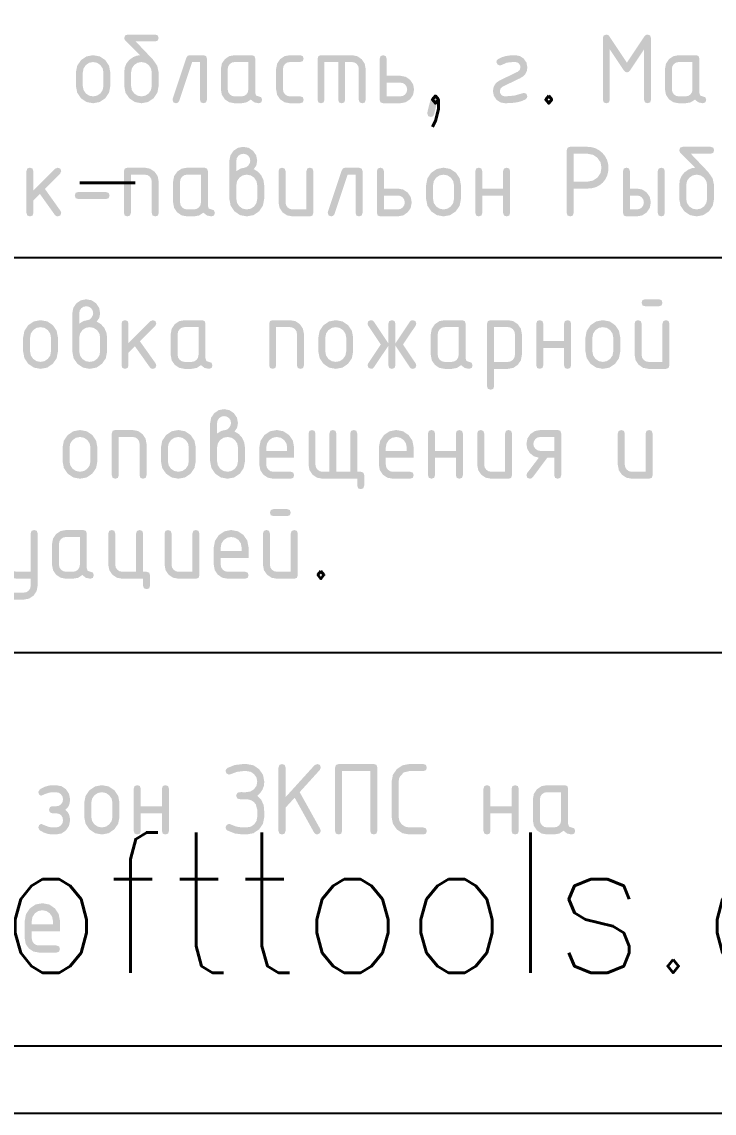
# Model space of a CAD drawing. Header units: millimetres. Extents: x 0 to 420, y 0 to 297.
# Drawn here: x 365.76 to 383.63, y 0 to 28.18 of the extents above; entities that cross this region are included whole.
import ezdxf

# ---------------------------------------------------------------- set-up
doc = ezdxf.new("R2010")
doc.units = ezdxf.units.MM
doc.layers.get('0').update_dxf_attribs({"linetype": 'CONTINUOUS'})
doc.styles.get("Standard").update_dxf_attribs({"font": 'STANDARD'})

# ---------------------------------------------------------------- blocks, each defined once
blk = doc.blocks.new('ABViewer')
at = {"color": 0, "true_color": 0x000001, "insert": (0, 0), "char_height": 0.05, "attachment_point": 1}
blk.add_mtext('ABViewer 16 trial version - www.cadsofttools.com', dxfattribs=at)

msp = doc.modelspace()

# ---------------------------------------------------------------- hatches: boundary and pattern name
at = {"true_color": 0x000007}
h = msp.add_hatch(color=0, dxfattribs=at)
h.paths.add_polyline_path([(369.291025, 26.875747), (369.291025, 26.520764), (369.258434, 26.350094), (369.160938, 26.207123), (369.017553, 26.109902), (368.847296, 26.077587), (368.676626, 26.109902), (368.533655, 26.207123), (368.436434, 26.350094), (368.404119, 26.520764), (368.404119, 26.875747), (368.418485, 27.000399), (368.461584, 27.107326), (368.533414, 27.19658), (368.633976, 27.268212), (368.725753, 27.306177), (368.810916, 27.318924), (368.421207, 27.708633), (368.404119, 27.760999), (368.426168, 27.828729), (368.492865, 27.851398), (369.203382, 27.851398), (369.269872, 27.829143), (369.292127, 27.762652), (369.269872, 27.695955), (369.203382, 27.673907), (368.699571, 27.673907), (369.145504, 27.204822), (369.254645, 27.045659)], flags=0)
h.paths.add_polyline_path([(369.113533, 26.520764), (369.113533, 26.875747), (369.093827, 26.977791), (369.035261, 27.063711), (368.94934, 27.122278), (368.847296, 27.141984), (368.745046, 27.122278), (368.659332, 27.063711), (368.601041, 26.977791), (368.581611, 26.875747), (368.581611, 26.520764), (368.600765, 26.417825), (368.658781, 26.332249), (368.744357, 26.274233), (368.847296, 26.255079), (368.94934, 26.274509), (369.035261, 26.3328), (369.093827, 26.418721)], flags=0)
for points in [[(381.909704, 27.851398), (381.976194, 27.829143), (381.99845, 27.762652), (381.99845, 26.166333), (381.976194, 26.099636), (381.909704, 26.077587), (381.843007, 26.099636), (381.820958, 26.166333), (381.820958, 27.471059), (381.459912, 26.929215), (381.42112, 26.889045), (381.377781, 26.875747), (381.333477, 26.889045), (381.294548, 26.929215), (380.934604, 27.471059), (380.934604, 26.166333), (380.912349, 26.099636), (380.845858, 26.077587), (380.779161, 26.099636), (380.757113, 26.166333), (380.757113, 27.762652), (380.779161, 27.829143), (380.845858, 27.851398), (380.889267, 27.840236), (380.92358, 27.80675), (381.377781, 27.125447), (381.834739, 27.812262), (381.86602, 27.841545)], [(370.094083, 27.318924), (370.449066, 27.318924), (370.515556, 27.296669), (370.537811, 27.230178), (370.537811, 26.166333), (370.515556, 26.099636), (370.449066, 26.077587), (370.382369, 26.099636), (370.36032, 26.166333), (370.36032, 27.141984), (370.157473, 27.141984), (369.822885, 26.138221), (369.79181, 26.092608), (369.739652, 26.077587), (369.672955, 26.09998), (369.650906, 26.167435), (369.654765, 26.194445), (370.005337, 27.246715), (370.039582, 27.300803)], [(372.501663, 26.964493), (372.501663, 26.43257), (372.514616, 26.364839), (372.554028, 26.307444), (372.611148, 26.268032), (372.678603, 26.255079), (372.94484, 26.255079), (373.01133, 26.232823), (373.033585, 26.166333), (373.01133, 26.099636), (372.94484, 26.077587), (372.678603, 26.077587), (372.541075, 26.103219), (372.426697, 26.180113), (372.349803, 26.294559), (372.324171, 26.43257), (372.324171, 26.964493), (372.349803, 27.101745), (372.426697, 27.215847), (372.541075, 27.293017), (372.678603, 27.318924), (372.94484, 27.318924), (373.01133, 27.296669), (373.033585, 27.230178), (373.01133, 27.163964), (372.94484, 27.141984), (372.678603, 27.141984), (372.609976, 27.128893), (372.552926, 27.09017), (372.514478, 27.032706)], [(373.482776, 27.318924), (374.280936, 27.318924), (374.417293, 27.292948), (374.531739, 27.215296), (374.609391, 27.100849), (374.635367, 26.964493), (374.635367, 26.166333), (374.613112, 26.099636), (374.546622, 26.077587), (374.479925, 26.099636), (374.457876, 26.166333), (374.457876, 26.964493), (374.44506, 27.033395), (374.406613, 27.090721), (374.349562, 27.129168), (374.280936, 27.141984), (374.103444, 27.141984), (374.103444, 26.166333), (374.081189, 26.099636), (374.014699, 26.077587), (373.948002, 26.099636), (373.925953, 26.166333), (373.925953, 27.141984), (373.571522, 27.141984), (373.571522, 26.166333), (373.549266, 26.099636), (373.482776, 26.077587), (373.416079, 26.099636), (373.39403, 26.166333), (373.39403, 27.230178), (373.416079, 27.296669)], [(378.718822, 26.343824), (378.785312, 26.321569), (378.807567, 26.255079), (378.79489, 26.209603), (378.757407, 26.175704), (378.660582, 26.1327), (378.540504, 26.102047), (378.397274, 26.083694), (378.230996, 26.077587), (378.11152, 26.100049), (378.011061, 26.167987), (377.943124, 26.268446), (377.920662, 26.387921), (377.931729, 26.478665), (377.964966, 26.555766), (378.020423, 26.619225), (378.098153, 26.669041), (378.557316, 26.89063), (378.611886, 26.937414), (378.630076, 27.00859), (378.620223, 27.059439), (378.59094, 27.102848), (378.547532, 27.132131), (378.496682, 27.141984), (378.364666, 27.137092), (378.272337, 27.122691), (378.139495, 27.063711), (378.098153, 27.053238), (378.035866, 27.079697), (378.009408, 27.141984), (378.021052, 27.185392), (378.056261, 27.219705), (378.14213, 27.263113), (378.244225, 27.294119), (378.362444, 27.312723), (378.496682, 27.318924), (378.616158, 27.296186), (378.716617, 27.227974), (378.78483, 27.12779), (378.807567, 27.00859), (378.796319, 26.917932), (378.762643, 26.84102), (378.706643, 26.777751), (378.628423, 26.728021), (378.173119, 26.508638), (378.116826, 26.460268), (378.098153, 26.387921), (378.107731, 26.336658), (378.136738, 26.293664), (378.179733, 26.264656), (378.230996, 26.255079), (378.474013, 26.275405), (378.685198, 26.336658)], [(376.403519, 26.255079), (376.469527, 26.233168), (376.491713, 26.167435), (376.486029, 26.139211), (376.468976, 26.066907), (376.440554, 25.950472), (376.400763, 25.789853), (376.370997, 25.739486), (376.314773, 25.722605), (376.248076, 25.74486), (376.226027, 25.81135), (376.231721, 25.857773), (376.248834, 25.935925), (376.27742, 26.04591), (376.317529, 26.18783), (376.348122, 26.238198)], [(366.059033, 23.823431), (366.623478, 24.387875), (366.687419, 24.413782), (366.754667, 24.391182), (366.777267, 24.323934), (366.750257, 24.261647), (366.355587, 23.866977), (366.759628, 23.298123), (366.777267, 23.244655), (366.754667, 23.17844), (366.687419, 23.15646), (366.644837, 23.165969), (366.613005, 23.194494), (366.226052, 23.737441), (366.059033, 23.570423), (366.059033, 23.246308), (366.036433, 23.178853), (365.969185, 23.15646), (365.90173, 23.178853), (365.879337, 23.246308), (365.879337, 24.323934), (365.90173, 24.391182), (365.969185, 24.413782), (366.036433, 24.391182), (366.059033, 24.323934)], [(368.395625, 23.246308), (368.395625, 24.323934), (368.418018, 24.391182), (368.485473, 24.413782), (368.934713, 24.413782), (369.072724, 24.387462), (369.188824, 24.309051), (369.267234, 24.192883), (369.293554, 24.05439), (369.293554, 23.246308), (369.270955, 23.178853), (369.203706, 23.15646), (369.136251, 23.178853), (369.113858, 23.246308), (369.113858, 24.05439), (369.100767, 24.124532), (369.062044, 24.182272), (369.00458, 24.220995), (368.934713, 24.234086), (368.575321, 24.234086), (368.575321, 23.246308), (368.552721, 23.178853), (368.485473, 23.15646), (368.418018, 23.178853)], [(373.28486, 24.323934), (373.28486, 23.246308), (373.262261, 23.178853), (373.195012, 23.15646), (372.746323, 23.15646), (372.606935, 23.182505), (372.49111, 23.26064), (372.412976, 23.376464), (372.386931, 23.515853), (372.386931, 24.323934), (372.409324, 24.391182), (372.476779, 24.413782), (372.544027, 24.391182), (372.566627, 24.323934), (372.566627, 23.515853), (372.579856, 23.447088), (372.619544, 23.389073), (372.677559, 23.349386), (372.746323, 23.336156), (373.105164, 23.336156), (373.105164, 24.323934), (373.127557, 24.391182), (373.195012, 24.413782), (373.262261, 24.391182)], [(374.10562, 24.413782), (374.464462, 24.413782), (374.53171, 24.391182), (374.55431, 24.323934), (374.55431, 23.246308), (374.53171, 23.178853), (374.464462, 23.15646), (374.397007, 23.178853), (374.374614, 23.246308), (374.374614, 24.234086), (374.169561, 24.234086), (373.830564, 23.217645), (373.799145, 23.171756), (373.746228, 23.15646), (373.678773, 23.179198), (373.65638, 23.247411), (373.660239, 23.274972), (374.015772, 24.340471), (374.050154, 24.395317)], [(377.644424, 23.695549), (377.644424, 23.246308), (377.621824, 23.178853), (377.554576, 23.15646), (377.487121, 23.178853), (377.464728, 23.246308), (377.464728, 24.323934), (377.487121, 24.391182), (377.554576, 24.413782), (377.621824, 24.391182), (377.644424, 24.323934), (377.644424, 23.875245), (378.182961, 23.875245), (378.182961, 24.323934), (378.205354, 24.391182), (378.272809, 24.413782), (378.340058, 24.391182), (378.362657, 24.323934), (378.362657, 23.246308), (378.340058, 23.178853), (378.272809, 23.15646), (378.205354, 23.178853), (378.182961, 23.246308), (378.182961, 23.695549)], [(367.934257, 23.605701), (367.216024, 23.605701), (367.148569, 23.628094), (367.126176, 23.695549), (367.148569, 23.762797), (367.216024, 23.785397), (367.934257, 23.785397), (368.001505, 23.762797), (368.024105, 23.695549), (368.001505, 23.628094)], [(368.513086, 19.886304), (369.07753, 20.450748), (369.141471, 20.476655), (369.20872, 20.454055), (369.23132, 20.386807), (369.20431, 20.32452), (368.80964, 19.92985), (369.213681, 19.360996), (369.23132, 19.307528), (369.20872, 19.241313), (369.141471, 19.219333), (369.09889, 19.228842), (369.067057, 19.257367), (368.680104, 19.800314), (368.513086, 19.633296), (368.513086, 19.309181), (368.490486, 19.241726), (368.423238, 19.219333), (368.355783, 19.241726), (368.33339, 19.309181), (368.33339, 20.386807), (368.355783, 20.454055), (368.423238, 20.476655), (368.490486, 20.454055), (368.513086, 20.386807)], [(372.144552, 19.309181), (372.144552, 20.386807), (372.166945, 20.454055), (372.2344, 20.476655), (372.683641, 20.476655), (372.821651, 20.450335), (372.937751, 20.371924), (373.016161, 20.255756), (373.042482, 20.117263), (373.042482, 19.309181), (373.019882, 19.241726), (372.952634, 19.219333), (372.885179, 19.241726), (372.862786, 19.309181), (372.862786, 20.117263), (372.849694, 20.187405), (372.810972, 20.245145), (372.753507, 20.283868), (372.683641, 20.296959), (372.324248, 20.296959), (372.324248, 19.309181), (372.301649, 19.241726), (372.2344, 19.219333), (372.166945, 19.241726)], [(375.222539, 19.819607), (374.848264, 19.259021), (374.816363, 19.229255), (374.773299, 19.219333), (374.709909, 19.245792), (374.683451, 19.309181), (374.698334, 19.359342), (375.026307, 19.84827), (374.698334, 20.336647), (374.683451, 20.386807), (374.705844, 20.454055), (374.773299, 20.476655), (374.816363, 20.466802), (374.848264, 20.437519), (375.222539, 19.876382), (375.222539, 20.386807), (375.244864, 20.454055), (375.311836, 20.476655), (375.379084, 20.454055), (375.401684, 20.386807), (375.401684, 19.876382), (375.775959, 20.437519), (375.807448, 20.466802), (375.850925, 20.476655), (375.918173, 20.454055), (375.940773, 20.386807), (375.92589, 20.336647), (375.597917, 19.84827), (375.92589, 19.359342), (375.940773, 19.309181), (375.918173, 19.241726), (375.850925, 19.219333), (375.807448, 19.229255), (375.775959, 19.259021), (375.401684, 19.819607), (375.401684, 19.309181), (375.379084, 19.241726), (375.311836, 19.219333), (375.244864, 19.241726), (375.222539, 19.309181)], [(379.217555, 19.758422), (379.217555, 19.309181), (379.194955, 19.241726), (379.127707, 19.219333), (379.060252, 19.241726), (379.037859, 19.309181), (379.037859, 20.386807), (379.060252, 20.454055), (379.127707, 20.476655), (379.194955, 20.454055), (379.217555, 20.386807), (379.217555, 19.938118), (379.756092, 19.938118), (379.756092, 20.386807), (379.778485, 20.454055), (379.84594, 20.476655), (379.913189, 20.454055), (379.935788, 20.386807), (379.935788, 19.309181), (379.913189, 19.241726), (379.84594, 19.219333), (379.778485, 19.241726), (379.756092, 19.309181), (379.756092, 19.758422)], [(368.082168, 16.472721), (368.082168, 17.550347), (368.104561, 17.617595), (368.172016, 17.640195), (368.621256, 17.640195), (368.759267, 17.613874), (368.875366, 17.535464), (368.953777, 17.419295), (368.980097, 17.280803), (368.980097, 16.472721), (368.957497, 16.405266), (368.890249, 16.382873), (368.822794, 16.405266), (368.800401, 16.472721), (368.800401, 17.280803), (368.78731, 17.350945), (368.748587, 17.408685), (368.691123, 17.447407), (368.621256, 17.460499), (368.261864, 17.460499), (368.261864, 16.472721), (368.239264, 16.405266), (368.172016, 16.382873), (368.104561, 16.405266)], [(374.417287, 16.382873), (373.519357, 16.382873), (373.379968, 16.408987), (373.264144, 16.487604), (373.186009, 16.603359), (373.159964, 16.742265), (373.159964, 17.550347), (373.182358, 17.617595), (373.249813, 17.640195), (373.317061, 17.617595), (373.339661, 17.550347), (373.339661, 16.742265), (373.35289, 16.673501), (373.392577, 16.615486), (373.450593, 16.575798), (373.519357, 16.562569), (373.699053, 16.562569), (373.699053, 17.550347), (373.721377, 17.617595), (373.78835, 17.640195), (373.855598, 17.617595), (373.878198, 17.550347), (373.878198, 16.562569), (374.23759, 16.562569), (374.23759, 17.550347), (374.259983, 17.617595), (374.327438, 17.640195), (374.394687, 17.617595), (374.417287, 17.550347), (374.417287, 16.562569), (374.507135, 16.562569), (374.574383, 16.539969), (374.596983, 16.472721), (374.596983, 16.203177), (374.574383, 16.135928), (374.507135, 16.113329), (374.43968, 16.135928), (374.417287, 16.203177)], [(376.424619, 16.921961), (376.424619, 16.472721), (376.40202, 16.405266), (376.334771, 16.382873), (376.267316, 16.405266), (376.244923, 16.472721), (376.244923, 17.550347), (376.267316, 17.617595), (376.334771, 17.640195), (376.40202, 17.617595), (376.424619, 17.550347), (376.424619, 17.101658), (376.963157, 17.101658), (376.963157, 17.550347), (376.98555, 17.617595), (377.053005, 17.640195), (377.120253, 17.617595), (377.142853, 17.550347), (377.142853, 16.472721), (377.120253, 16.405266), (377.053005, 16.382873), (376.98555, 16.405266), (376.963157, 16.472721), (376.963157, 16.921961)], [(378.412302, 17.550347), (378.412302, 16.472721), (378.389702, 16.405266), (378.322454, 16.382873), (377.873765, 16.382873), (377.734376, 16.408918), (377.618552, 16.487053), (377.540417, 16.602877), (377.514372, 16.742265), (377.514372, 17.550347), (377.536766, 17.617595), (377.60422, 17.640195), (377.671469, 17.617595), (377.694069, 17.550347), (377.694069, 16.742265), (377.707298, 16.673501), (377.746985, 16.615486), (377.805001, 16.575798), (377.873765, 16.562569), (378.232606, 16.562569), (378.232606, 17.550347), (378.254999, 17.617595), (378.322454, 17.640195), (378.389702, 17.617595)], [(382.040506, 17.550347), (382.040506, 16.472721), (382.017906, 16.405266), (381.950658, 16.382873), (381.501969, 16.382873), (381.36258, 16.408918), (381.246756, 16.487053), (381.168621, 16.602877), (381.142577, 16.742265), (381.142577, 17.550347), (381.16497, 17.617595), (381.232425, 17.640195), (381.299673, 17.617595), (381.322273, 17.550347), (381.322273, 16.742265), (381.335502, 16.673501), (381.375189, 16.615486), (381.433205, 16.575798), (381.501969, 16.562569), (381.86081, 16.562569), (381.86081, 17.550347), (381.883203, 17.617595), (381.950658, 17.640195), (382.017906, 17.617595)], [(365.989071, 13.61796), (365.989071, 13.800413), (365.63023, 13.800413), (365.490842, 13.826526), (365.375017, 13.905144), (365.296883, 14.020899), (365.270838, 14.159805), (365.270838, 14.967887), (365.293231, 15.035135), (365.360686, 15.057735), (365.427934, 15.035135), (365.450534, 14.967887), (365.450534, 14.159805), (365.463763, 14.091041), (365.503451, 14.033025), (365.561466, 13.993338), (365.63023, 13.980109), (365.989071, 13.980109), (365.989071, 14.967887), (366.011464, 15.035135), (366.078919, 15.057735), (366.146168, 15.035135), (366.168767, 14.967887), (366.168767, 13.620716), (366.14286, 13.482706), (366.06569, 13.366606), (365.951313, 13.287714), (365.813785, 13.261324), (365.450534, 13.261324), (365.383079, 13.283924), (365.360686, 13.351172), (365.387695, 13.414011), (365.450534, 13.44102), (365.809926, 13.44102), (365.879793, 13.453767), (365.937257, 13.491732), (365.97598, 13.548438)], [(368.980472, 13.980109), (369.047721, 13.957509), (369.07032, 13.890261), (369.07032, 13.620716), (369.047721, 13.553468), (368.980472, 13.530868), (368.913017, 13.553468), (368.890624, 13.620716), (368.890624, 13.800413), (368.352087, 13.800413), (368.212698, 13.826526), (368.096874, 13.905144), (368.018739, 14.020899), (367.992695, 14.159805), (367.992695, 14.967887), (368.015088, 15.035135), (368.082543, 15.057735), (368.149791, 15.035135), (368.172391, 14.967887), (368.172391, 14.159805), (368.18562, 14.091041), (368.225307, 14.033025), (368.283323, 13.993338), (368.352087, 13.980109), (368.710928, 13.980109), (368.710928, 14.967887), (368.733321, 15.035135), (368.800776, 15.057735), (368.868024, 15.035135), (368.890624, 14.967887), (368.890624, 13.980109)], [(370.343032, 14.967887), (370.343032, 13.890261), (370.320432, 13.822806), (370.253184, 13.800413), (369.804494, 13.800413), (369.665106, 13.826458), (369.549282, 13.904592), (369.471147, 14.020416), (369.445102, 14.159805), (369.445102, 14.967887), (369.467495, 15.035135), (369.53495, 15.057735), (369.602198, 15.035135), (369.624798, 14.967887), (369.624798, 14.159805), (369.638027, 14.091041), (369.677715, 14.033025), (369.73573, 13.993338), (369.804494, 13.980109), (370.163336, 13.980109), (370.163336, 14.967887), (370.185729, 15.035135), (370.253184, 15.057735), (370.320432, 15.035135)], [(371.473122, 8.833268), (371.313132, 8.813149), (371.150661, 8.753342), (371.10932, 8.742317), (371.04593, 8.769878), (371.01837, 8.833268), (371.031323, 8.879226), (371.070735, 8.914848), (371.25932, 8.99002), (371.473122, 9.015169), (371.564073, 9.015169), (371.738877, 8.981821), (371.885982, 8.882326), (371.985477, 8.735221), (372.018825, 8.560416), (372.007457, 8.452723), (371.97335, 8.356191), (371.916506, 8.270822), (371.836924, 8.196614), (371.943584, 8.085958), (372.002289, 7.952977), (372.014691, 7.840598), (372.018825, 7.650911), (371.985477, 7.476107), (371.885982, 7.329002), (371.738877, 7.2293), (371.564073, 7.196159), (371.473122, 7.196159), (371.262213, 7.221377), (371.070735, 7.297031), (371.031323, 7.331344), (371.01837, 7.37806), (371.045379, 7.442001), (371.10932, 7.46901), (371.150661, 7.457986), (371.255392, 7.41382), (371.351855, 7.389084), (371.43874, 7.380678), (371.564073, 7.37806), (371.669493, 7.397903), (371.757549, 7.457435), (371.817081, 7.545491), (371.836924, 7.650911), (371.836924, 7.832812), (371.801095, 7.969514), (371.75407, 8.029648), (371.693195, 8.072729), (371.618471, 8.098653), (371.529897, 8.107317), (371.474776, 8.105664), (371.42241, 8.104561), (371.357505, 8.111176), (371.318231, 8.13102), (371.291221, 8.196614), (371.318782, 8.26276), (371.357229, 8.283362), (371.418001, 8.290321), (371.47202, 8.288116), (371.532653, 8.286462), (371.660053, 8.306444), (371.756447, 8.36694), (371.816736, 8.45541), (371.836924, 8.560416), (371.816805, 8.664941), (371.756998, 8.753342), (371.668597, 8.813149), (371.564073, 8.833268)], [(372.802541, 8.147005), (372.566621, 7.887934), (372.566621, 7.287109), (372.543883, 7.218896), (372.47567, 7.196159), (372.407458, 7.218896), (372.38472, 7.287109), (372.38472, 8.924219), (372.407458, 8.992431), (372.47567, 9.015169), (372.543883, 8.992431), (372.566621, 8.924219), (372.566621, 8.159683), (373.316274, 8.984852), (373.385176, 9.015169), (373.453389, 8.992431), (373.476126, 8.924219), (373.451322, 8.862482), (372.932077, 8.290321), (373.463999, 7.33286), (373.476126, 7.287109), (373.448014, 7.224271), (373.385176, 7.196159), (373.33722, 7.208216), (373.304147, 7.244666)], [(373.935374, 9.015169), (374.844879, 9.015169), (374.913092, 8.992431), (374.93583, 8.924219), (374.93583, 7.287109), (374.913092, 7.218896), (374.844879, 7.196159), (374.776666, 7.218896), (374.753929, 7.287109), (374.753929, 8.833268), (374.026324, 8.833268), (374.026324, 7.287109), (374.003587, 7.218896), (373.935374, 7.196159), (373.867161, 7.218896), (373.844423, 7.287109), (373.844423, 8.924219), (373.867161, 8.992431)], [(376.122682, 9.015169), (376.190894, 8.992431), (376.213632, 8.924219), (376.190894, 8.856006), (376.122682, 8.833268), (375.758879, 8.833268), (375.621351, 8.799437), (375.523511, 8.69822), (375.495261, 8.632006), (375.486028, 8.560416), (375.486028, 7.650911), (375.505941, 7.545974), (375.565954, 7.457986), (375.653942, 7.397972), (375.758879, 7.37806), (376.122682, 7.37806), (376.190894, 7.355322), (376.213632, 7.287109), (376.190894, 7.218896), (376.122682, 7.196159), (375.758879, 7.196159), (375.584075, 7.2293), (375.43697, 7.329002), (375.337269, 7.476107), (375.304127, 7.650911), (375.304127, 8.560416), (375.337269, 8.735221), (375.43697, 8.882326), (375.584075, 8.981821), (375.758879, 9.015169)], [(366.823292, 7.559961), (366.811303, 7.636028), (366.775336, 7.693906), (366.727794, 7.726221), (366.667849, 7.740759), (366.55044, 7.741862), (366.485948, 7.76832), (366.45949, 7.832812), (366.486499, 7.898407), (366.522397, 7.918526), (366.576898, 7.925416), (366.604459, 7.925416), (366.633122, 7.923763), (366.714633, 7.936716), (366.774234, 7.976128), (366.810958, 8.034488), (366.823292, 8.105664), (366.810131, 8.176426), (366.770926, 8.235199), (366.712153, 8.274405), (366.641391, 8.287565), (366.55044, 8.287565), (366.465691, 8.275989), (366.363578, 8.241263), (366.281034, 8.206812), (366.25554, 8.195512), (366.207033, 8.228585), (366.186638, 8.291975), (366.223845, 8.36005), (366.335466, 8.42151), (366.451221, 8.457477), (366.55044, 8.469466), (366.641391, 8.469466), (366.782433, 8.443076), (366.899911, 8.364184), (366.978803, 8.246706), (367.005193, 8.105664), (366.997347, 8.015747), (366.973842, 7.940299), (366.934732, 7.879321), (366.880067, 7.832812), (366.934732, 7.785373), (366.973842, 7.724085), (366.997347, 7.648948), (367.005193, 7.559961), (366.978803, 7.418919), (366.899911, 7.301441), (366.782433, 7.222341), (366.641391, 7.196159), (366.55044, 7.196159), (366.44881, 7.207803), (366.334364, 7.243012), (366.223501, 7.303232), (366.186638, 7.374201), (366.207033, 7.437591), (366.257194, 7.470664), (366.286546, 7.459088), (366.367988, 7.424362), (366.466862, 7.389635), (366.55044, 7.37806), (366.641391, 7.37806), (366.711671, 7.391289), (366.770375, 7.430976), (366.810063, 7.489681)], [(368.829667, 7.741862), (368.829667, 7.287109), (368.806929, 7.218896), (368.738716, 7.196159), (368.670504, 7.218896), (368.647766, 7.287109), (368.647766, 8.378515), (368.670504, 8.446728), (368.738716, 8.469466), (368.806929, 8.446728), (368.829667, 8.378515), (368.829667, 7.923763), (369.37537, 7.923763), (369.37537, 8.378515), (369.398108, 8.446728), (369.466321, 8.469466), (369.534534, 8.446728), (369.557271, 8.378515), (369.557271, 7.287109), (369.534534, 7.218896), (369.466321, 7.196159), (369.398108, 7.218896), (369.37537, 7.287109), (369.37537, 7.741862)], [(377.856632, 7.741862), (377.856632, 7.287109), (377.833894, 7.218896), (377.765681, 7.196159), (377.697468, 7.218896), (377.674731, 7.287109), (377.674731, 8.378515), (377.697468, 8.446728), (377.765681, 8.469466), (377.833894, 8.446728), (377.856632, 8.378515), (377.856632, 7.923763), (378.402335, 7.923763), (378.402335, 8.378515), (378.425072, 8.446728), (378.493285, 8.469466), (378.561498, 8.446728), (378.584236, 8.378515), (378.584236, 7.287109), (378.561498, 7.218896), (378.493285, 7.196159), (378.425072, 7.218896), (378.402335, 7.287109), (378.402335, 7.741862)]]:
    msp.add_hatch(color=0, dxfattribs=at).paths.add_polyline_path(points, flags=0)
h = msp.add_hatch(color=0, dxfattribs=at)
h.paths.add_polyline_path([(367.157333, 26.520764), (367.157333, 26.875747), (367.189648, 27.046004), (367.286868, 27.189388), (367.42984, 27.286402), (367.60051, 27.318924), (367.772627, 27.286747), (367.915805, 27.190491), (368.012061, 27.047795), (368.044238, 26.875747), (368.044238, 26.520764), (368.011648, 26.350094), (367.914151, 26.207123), (367.770766, 26.109902), (367.60051, 26.077587), (367.42984, 26.109902), (367.286868, 26.207123), (367.189648, 26.350094)], flags=0)
h.paths.add_polyline_path([(367.866747, 26.520764), (367.866747, 26.875747), (367.847041, 26.977791), (367.788474, 27.063711), (367.702554, 27.122278), (367.60051, 27.141984), (367.498259, 27.122278), (367.412545, 27.063711), (367.354254, 26.977791), (367.334824, 26.875747), (367.334824, 26.520764), (367.353979, 26.417825), (367.411994, 26.332249), (367.49757, 26.274233), (367.60051, 26.255079), (367.702554, 26.274509), (367.788474, 26.3328), (367.847041, 26.418721)], flags=0)
h = msp.add_hatch(color=0, dxfattribs=at)
h.paths.add_polyline_path([(371.607107, 27.141984), (371.252124, 27.141984), (371.183498, 27.128893), (371.126447, 27.09017), (371.088, 27.032706), (371.075184, 26.964493), (371.075184, 26.43257), (371.088138, 26.364839), (371.127549, 26.307444), (371.184669, 26.268032), (371.252124, 26.255079), (371.429615, 26.255079), (371.497828, 26.267894), (371.555292, 26.306342), (371.594015, 26.363668), (371.607107, 26.43257)], flags=0)
h.paths.add_polyline_path([(371.961538, 26.166333), (371.939283, 26.099636), (371.872792, 26.077587), (371.760207, 26.101152), (371.669945, 26.171845), (371.560736, 26.101152), (371.429615, 26.077587), (371.252124, 26.077587), (371.114596, 26.103219), (371.000219, 26.180113), (370.923324, 26.294559), (370.897693, 26.43257), (370.897693, 26.964493), (370.923324, 27.101745), (371.000219, 27.215847), (371.114596, 27.293017), (371.252124, 27.318924), (371.695852, 27.318924), (371.762343, 27.296669), (371.784598, 27.230178), (371.784598, 26.343824), (371.806578, 26.277127), (371.872792, 26.255079), (371.939283, 26.232823)], flags=0)
h = msp.add_hatch(color=0, dxfattribs=at)
h.paths.add_polyline_path([(375.884342, 26.43257), (375.858435, 26.294559), (375.781265, 26.180113), (375.666888, 26.103219), (375.529359, 26.077587), (375.086182, 26.077587), (375.019485, 26.099636), (374.997437, 26.166333), (374.997437, 27.230178), (375.019485, 27.296669), (375.086182, 27.318924), (375.152673, 27.296669), (375.174928, 27.230178), (375.174928, 26.787001), (375.529359, 26.787001), (375.666888, 26.761025), (375.781265, 26.683373), (375.858435, 26.568927)], flags=0)
h.paths.add_polyline_path([(375.706851, 26.43257), (375.694035, 26.501196), (375.655588, 26.558247), (375.598468, 26.596694), (375.529359, 26.60951), (375.174928, 26.60951), (375.174928, 26.255079), (375.529359, 26.255079), (375.597572, 26.267894), (375.655037, 26.306342), (375.693759, 26.363668)], flags=0)
h = msp.add_hatch(color=0, dxfattribs=at)
h.paths.add_polyline_path([(383.069933, 27.141984), (382.71495, 27.141984), (382.646324, 27.128893), (382.589273, 27.09017), (382.550826, 27.032706), (382.53801, 26.964493), (382.53801, 26.43257), (382.550964, 26.364839), (382.590376, 26.307444), (382.647496, 26.268032), (382.71495, 26.255079), (382.892442, 26.255079), (382.960655, 26.267894), (383.018119, 26.306342), (383.056842, 26.363668), (383.069933, 26.43257)], flags=0)
h.paths.add_polyline_path([(383.424365, 26.166333), (383.402109, 26.099636), (383.335619, 26.077587), (383.223033, 26.101152), (383.132772, 26.171845), (383.023562, 26.101152), (382.892442, 26.077587), (382.71495, 26.077587), (382.577422, 26.103219), (382.463045, 26.180113), (382.386151, 26.294559), (382.360519, 26.43257), (382.360519, 26.964493), (382.386151, 27.101745), (382.463045, 27.215847), (382.577422, 27.293017), (382.71495, 27.318924), (383.158679, 27.318924), (383.225169, 27.296669), (383.247424, 27.230178), (383.247424, 26.343824), (383.269404, 26.277127), (383.335619, 26.255079), (383.402109, 26.232823)], flags=0)
h = msp.add_hatch(color=0, dxfattribs=at)
h.paths.add_polyline_path([(371.297178, 24.323934), (371.406456, 24.391182), (371.50664, 24.413782), (371.560314, 24.429492), (371.610268, 24.476621), (371.644995, 24.534843), (371.65657, 24.593478), (371.643479, 24.663414), (371.604756, 24.72136), (371.546809, 24.760083), (371.476874, 24.773175), (371.407421, 24.760014), (371.349543, 24.720809), (371.310131, 24.662518), (371.297178, 24.593478)], flags=0)
h.paths.add_polyline_path([(371.745867, 24.376851), (371.857075, 24.310016), (371.942651, 24.212589), (371.997221, 24.09394), (372.015411, 23.964542), (372.015411, 23.605701), (371.982476, 23.43193), (371.884222, 23.287098), (371.739115, 23.18912), (371.566722, 23.15646), (371.392951, 23.189189), (371.24812, 23.287649), (371.150141, 23.432619), (371.117482, 23.605701), (371.117482, 24.593478), (371.143595, 24.73266), (371.222212, 24.848691), (371.337968, 24.926826), (371.476874, 24.952871), (371.61578, 24.92655), (371.731535, 24.84814), (371.80967, 24.731971), (371.835715, 24.593478), (371.813115, 24.471109)], flags=0)
h.paths.add_polyline_path([(371.835715, 23.605701), (371.835715, 23.964542), (371.816009, 24.067964), (371.757442, 24.155262), (371.670557, 24.214311), (371.566722, 24.234086), (371.462198, 24.214311), (371.37545, 24.155262), (371.316677, 24.067964), (371.297178, 23.964542), (371.297178, 23.605701), (371.316677, 23.501176), (371.37545, 23.414429), (371.462198, 23.355656), (371.566722, 23.336156), (371.670557, 23.355725), (371.757442, 23.41498), (371.816009, 23.501866)], flags=0)
h = msp.add_hatch(color=0, dxfattribs=at)
h.paths.add_polyline_path([(379.913331, 24.952871), (380.362571, 24.952871), (380.470463, 24.942966), (380.570035, 24.913321), (380.661235, 24.864039), (380.744012, 24.795223), (380.812742, 24.712446), (380.861834, 24.621246), (380.89129, 24.521674), (380.901109, 24.413782), (380.891712, 24.299569), (380.863557, 24.196672), (380.816695, 24.105041), (380.751178, 24.024624), (380.670769, 23.959193), (380.579199, 23.912521), (380.476466, 23.884555), (380.362571, 23.875245), (380.003179, 23.875245), (380.003179, 23.246308), (379.980579, 23.178853), (379.913331, 23.15646), (379.845876, 23.178853), (379.823483, 23.246308), (379.823483, 24.863023), (379.845876, 24.930271)], flags=0)
h.paths.add_polyline_path([(380.003179, 24.773175), (380.003179, 24.05439), (380.362571, 24.05439), (380.501477, 24.080435), (380.617233, 24.15857), (380.695367, 24.274394), (380.721412, 24.413782), (380.695367, 24.552964), (380.617233, 24.668995), (380.501477, 24.74713), (380.362571, 24.773175)], flags=0)
h = msp.add_hatch(color=0, dxfattribs=at)
h.paths.add_polyline_path([(383.626227, 23.964542), (383.626227, 23.605701), (383.593292, 23.432619), (383.495038, 23.287649), (383.349931, 23.189189), (383.177538, 23.15646), (383.004457, 23.189189), (382.859487, 23.287649), (382.761026, 23.432619), (382.728298, 23.605701), (382.728298, 23.964542), (382.742784, 24.091054), (382.786313, 24.199428), (382.858987, 24.289716), (382.960911, 24.361968), (383.053859, 24.400691), (383.140607, 24.413782), (382.745937, 24.808452), (382.728298, 24.861369), (382.750691, 24.929858), (382.818146, 24.952871), (383.538033, 24.952871), (383.605281, 24.930271), (383.627881, 24.863023), (383.605281, 24.795568), (383.538033, 24.773175), (383.027608, 24.773175), (383.479604, 24.298027), (383.589503, 24.137072)], flags=0)
h.paths.add_polyline_path([(383.446531, 23.605701), (383.446531, 23.964542), (383.426756, 24.067964), (383.367707, 24.155262), (383.280478, 24.214311), (383.177538, 24.234086), (383.073703, 24.214311), (382.986818, 24.155262), (382.927562, 24.067964), (382.907994, 23.964542), (382.907994, 23.605701), (382.927493, 23.501176), (382.986266, 23.414429), (383.073014, 23.355656), (383.177538, 23.336156), (383.280478, 23.355725), (383.367707, 23.41498), (383.426756, 23.501866)], flags=0)
h = msp.add_hatch(color=0, dxfattribs=at)
h.paths.add_polyline_path([(370.383307, 24.234086), (370.024466, 24.234086), (369.955013, 24.220926), (369.897136, 24.181721), (369.857724, 24.12343), (369.84477, 24.05439), (369.84477, 23.515853), (369.857999, 23.447088), (369.897687, 23.389073), (369.955702, 23.349386), (370.024466, 23.336156), (370.204163, 23.336156), (370.272927, 23.34911), (370.330942, 23.388522), (370.370147, 23.446399), (370.383307, 23.515853)], flags=0)
h.paths.add_polyline_path([(370.7427, 23.246308), (370.7201, 23.178853), (370.652852, 23.15646), (370.538681, 23.180162), (370.447248, 23.25182), (370.336868, 23.180162), (370.204163, 23.15646), (370.024466, 23.15646), (369.885078, 23.182505), (369.769254, 23.26064), (369.691119, 23.376464), (369.665074, 23.515853), (369.665074, 24.05439), (369.691119, 24.193572), (369.769254, 24.309603), (369.885078, 24.387737), (370.024466, 24.413782), (370.473156, 24.413782), (370.540404, 24.391182), (370.563004, 24.323934), (370.563004, 23.426005), (370.585397, 23.35855), (370.652852, 23.336156), (370.7201, 23.313557)], flags=0)
h = msp.add_hatch(color=0, dxfattribs=at)
h.paths.add_polyline_path([(375.823759, 23.515853), (375.797714, 23.376464), (375.719579, 23.26064), (375.603824, 23.182505), (375.464918, 23.15646), (375.015677, 23.15646), (374.948222, 23.178853), (374.925829, 23.246308), (374.925829, 24.323934), (374.948222, 24.391182), (375.015677, 24.413782), (375.082926, 24.391182), (375.105525, 24.323934), (375.105525, 23.875245), (375.464918, 23.875245), (375.603824, 23.848856), (375.719579, 23.769963), (375.797714, 23.653863)], flags=0)
h.paths.add_polyline_path([(375.644063, 23.515853), (375.630971, 23.585788), (375.592249, 23.643735), (375.534784, 23.682457), (375.464918, 23.695549), (375.105525, 23.695549), (375.105525, 23.336156), (375.464918, 23.336156), (375.533682, 23.34911), (375.591697, 23.388522), (375.630903, 23.446399)], flags=0)
h = msp.add_hatch(color=0, dxfattribs=at)
h.paths.add_polyline_path([(376.195278, 23.605701), (376.195278, 23.964542), (376.228007, 24.137417), (376.326468, 24.282593), (376.471437, 24.380847), (376.644519, 24.413782), (376.818496, 24.381192), (376.963121, 24.283695), (377.060618, 24.139001), (377.093208, 23.964542), (377.093208, 23.605701), (377.060273, 23.432619), (376.962019, 23.287649), (376.816912, 23.189189), (376.644519, 23.15646), (376.471437, 23.189189), (376.326468, 23.287649), (376.228007, 23.432619)], flags=0)
h.paths.add_polyline_path([(376.913512, 23.605701), (376.913512, 23.964542), (376.893737, 24.067964), (376.834688, 24.155262), (376.747458, 24.214311), (376.644519, 24.234086), (376.540684, 24.214311), (376.453798, 24.155262), (376.394543, 24.067964), (376.374975, 23.964542), (376.374975, 23.605701), (376.394474, 23.501176), (376.453247, 23.414429), (376.539995, 23.355656), (376.644519, 23.336156), (376.747458, 23.355725), (376.834688, 23.41498), (376.893737, 23.501866)], flags=0)
h = msp.add_hatch(color=0, dxfattribs=at)
h.paths.add_polyline_path([(381.994124, 23.515853), (381.968079, 23.376464), (381.889944, 23.26064), (381.774189, 23.182505), (381.635283, 23.15646), (381.365738, 23.15646), (381.298283, 23.178853), (381.27589, 23.246308), (381.27589, 24.323934), (381.298283, 24.391182), (381.365738, 24.413782), (381.432987, 24.391182), (381.455586, 24.323934), (381.455586, 23.875245), (381.635283, 23.875245), (381.774189, 23.8492), (381.889944, 23.771065), (381.968079, 23.655034)], flags=0)
h.paths.add_polyline_path([(381.814979, 23.515853), (381.801887, 23.585788), (381.763164, 23.643735), (381.705218, 23.682457), (381.635283, 23.695549), (381.455586, 23.695549), (381.455586, 23.336156), (381.635283, 23.336156), (381.704047, 23.34911), (381.762062, 23.388522), (381.80175, 23.446399)], flags=0)
h.paths.add_polyline_path([(382.17382, 24.323934), (382.196213, 24.391182), (382.263668, 24.413782), (382.330916, 24.391182), (382.353516, 24.323934), (382.353516, 23.246308), (382.330916, 23.178853), (382.263668, 23.15646), (382.196213, 23.178853), (382.17382, 23.246308)], flags=0)
h = msp.add_hatch(color=0, dxfattribs=at)
h.paths.add_polyline_path([(367.243637, 20.386807), (367.352915, 20.454055), (367.453099, 20.476655), (367.506773, 20.492365), (367.556727, 20.539494), (367.591454, 20.597716), (367.603029, 20.656351), (367.589938, 20.726287), (367.551215, 20.784233), (367.493268, 20.822956), (367.423333, 20.836048), (367.35388, 20.822887), (367.296002, 20.783682), (367.25659, 20.725391), (367.243637, 20.656351)], flags=0)
h.paths.add_polyline_path([(367.692326, 20.439724), (367.803534, 20.372889), (367.88911, 20.275462), (367.94368, 20.156813), (367.96187, 20.027415), (367.96187, 19.668574), (367.928935, 19.494803), (367.830681, 19.349971), (367.685574, 19.251993), (367.513181, 19.219333), (367.33941, 19.252062), (367.194579, 19.350522), (367.0966, 19.495492), (367.063941, 19.668574), (367.063941, 20.656351), (367.090054, 20.795533), (367.168672, 20.911564), (367.284427, 20.989699), (367.423333, 21.015744), (367.562239, 20.989423), (367.677994, 20.911013), (367.756129, 20.794844), (367.782174, 20.656351), (367.759574, 20.533982)], flags=0)
h.paths.add_polyline_path([(367.782174, 19.668574), (367.782174, 20.027415), (367.762468, 20.130837), (367.703902, 20.218135), (367.617016, 20.277184), (367.513181, 20.296959), (367.408657, 20.277184), (367.321909, 20.218135), (367.263136, 20.130837), (367.243637, 20.027415), (367.243637, 19.668574), (367.263136, 19.56405), (367.321909, 19.477302), (367.408657, 19.418529), (367.513181, 19.399029), (367.617016, 19.418598), (367.703902, 19.477853), (367.762468, 19.564739)], flags=0)
h = msp.add_hatch(color=0, dxfattribs=at)
h.paths.add_polyline_path([(382.474687, 20.386807), (382.474687, 19.309181), (382.452087, 19.241726), (382.384839, 19.219333), (381.93615, 19.219333), (381.796761, 19.245378), (381.680937, 19.323513), (381.602802, 19.439337), (381.576757, 19.578726), (381.576757, 20.386807), (381.59915, 20.454055), (381.666605, 20.476655), (381.733854, 20.454055), (381.756453, 20.386807), (381.756453, 19.578726), (381.769683, 19.509962), (381.80937, 19.451946), (381.867385, 19.412259), (381.93615, 19.399029), (382.294991, 19.399029), (382.294991, 20.386807), (382.317384, 20.454055), (382.384839, 20.476655), (382.452087, 20.454055)], flags=0)
h.paths.add_polyline_path([(382.20404, 20.836048), (381.846301, 20.836048), (381.778846, 20.858441), (381.756453, 20.925896), (381.778846, 20.993144), (381.846301, 21.015744), (382.20404, 21.015744), (382.271288, 20.993144), (382.293888, 20.925896), (382.271288, 20.858441)], flags=0)
h = msp.add_hatch(color=0, dxfattribs=at)
h.paths.add_polyline_path([(365.794491, 19.668574), (365.794491, 20.027415), (365.82722, 20.20029), (365.925681, 20.345466), (366.07065, 20.44372), (366.243732, 20.476655), (366.417709, 20.444065), (366.562334, 20.346568), (366.65983, 20.201874), (366.692421, 20.027415), (366.692421, 19.668574), (366.659486, 19.495492), (366.561232, 19.350522), (366.416124, 19.252062), (366.243732, 19.219333), (366.07065, 19.252062), (365.925681, 19.350522), (365.82722, 19.495492)], flags=0)
h.paths.add_polyline_path([(366.512725, 19.668574), (366.512725, 20.027415), (366.49295, 20.130837), (366.433901, 20.218135), (366.346671, 20.277184), (366.243732, 20.296959), (366.139897, 20.277184), (366.053011, 20.218135), (365.993756, 20.130837), (365.974188, 20.027415), (365.974188, 19.668574), (365.993687, 19.56405), (366.05246, 19.477302), (366.139208, 19.418529), (366.243732, 19.399029), (366.346671, 19.418598), (366.433901, 19.477853), (366.49295, 19.564739)], flags=0)
h = msp.add_hatch(color=0, dxfattribs=at)
h.paths.add_polyline_path([(370.321073, 20.296959), (369.962231, 20.296959), (369.892778, 20.283799), (369.834901, 20.244594), (369.795489, 20.186303), (369.782535, 20.117263), (369.782535, 19.578726), (369.795764, 19.509962), (369.835452, 19.451946), (369.893467, 19.412259), (369.962231, 19.399029), (370.141928, 19.399029), (370.210692, 19.411983), (370.268707, 19.451395), (370.307912, 19.509272), (370.321073, 19.578726)], flags=0)
h.paths.add_polyline_path([(370.680465, 19.309181), (370.657865, 19.241726), (370.590617, 19.219333), (370.476446, 19.243036), (370.385014, 19.314693), (370.274633, 19.243036), (370.141928, 19.219333), (369.962231, 19.219333), (369.822843, 19.245378), (369.707019, 19.323513), (369.628884, 19.439337), (369.602839, 19.578726), (369.602839, 20.117263), (369.628884, 20.256445), (369.707019, 20.372476), (369.822843, 20.45061), (369.962231, 20.476655), (370.410921, 20.476655), (370.478169, 20.454055), (370.500769, 20.386807), (370.500769, 19.488878), (370.523162, 19.421423), (370.590617, 19.399029), (370.657865, 19.37643)], flags=0)
h = msp.add_hatch(color=0, dxfattribs=at)
h.paths.add_polyline_path([(373.414002, 19.668574), (373.414002, 20.027415), (373.44673, 20.20029), (373.545191, 20.345466), (373.69016, 20.44372), (373.863242, 20.476655), (374.037219, 20.444065), (374.181844, 20.346568), (374.279341, 20.201874), (374.311931, 20.027415), (374.311931, 19.668574), (374.278996, 19.495492), (374.180742, 19.350522), (374.035635, 19.252062), (373.863242, 19.219333), (373.69016, 19.252062), (373.545191, 19.350522), (373.44673, 19.495492)], flags=0)
h.paths.add_polyline_path([(374.132235, 19.668574), (374.132235, 20.027415), (374.11246, 20.130837), (374.053411, 20.218135), (373.966181, 20.277184), (373.863242, 20.296959), (373.759407, 20.277184), (373.672522, 20.218135), (373.613266, 20.130837), (373.593698, 20.027415), (373.593698, 19.668574), (373.613197, 19.56405), (373.67197, 19.477302), (373.758718, 19.418529), (373.863242, 19.399029), (373.966181, 19.418598), (374.053411, 19.477853), (374.11246, 19.564739)], flags=0)
h = msp.add_hatch(color=0, dxfattribs=at)
h.paths.add_polyline_path([(377.034235, 20.296959), (376.675394, 20.296959), (376.605941, 20.283799), (376.548064, 20.244594), (376.508652, 20.186303), (376.495698, 20.117263), (376.495698, 19.578726), (376.508927, 19.509962), (376.548615, 19.451946), (376.60663, 19.412259), (376.675394, 19.399029), (376.85509, 19.399029), (376.923855, 19.411983), (376.98187, 19.451395), (377.021075, 19.509272), (377.034235, 19.578726)], flags=0)
h.paths.add_polyline_path([(377.393628, 19.309181), (377.371028, 19.241726), (377.30378, 19.219333), (377.189609, 19.243036), (377.098176, 19.314693), (376.987796, 19.243036), (376.85509, 19.219333), (376.675394, 19.219333), (376.536006, 19.245378), (376.420182, 19.323513), (376.342047, 19.439337), (376.316002, 19.578726), (376.316002, 20.117263), (376.342047, 20.256445), (376.420182, 20.372476), (376.536006, 20.45061), (376.675394, 20.476655), (377.124084, 20.476655), (377.191332, 20.454055), (377.213932, 20.386807), (377.213932, 19.488878), (377.236325, 19.421423), (377.30378, 19.399029), (377.371028, 19.37643)], flags=0)
h = msp.add_hatch(color=0, dxfattribs=at)
h.paths.add_polyline_path([(377.768409, 20.386807), (377.790803, 20.454055), (377.858258, 20.476655), (378.307498, 20.476655), (378.446404, 20.45061), (378.562159, 20.372476), (378.640294, 20.256445), (378.666339, 20.117263), (378.666339, 19.578726), (378.640294, 19.439819), (378.562159, 19.324064), (378.446404, 19.245447), (378.307498, 19.219333), (377.948106, 19.219333), (377.948106, 18.770093), (377.925506, 18.702845), (377.858258, 18.680245), (377.790803, 18.702845), (377.768409, 18.770093)], flags=0)
h.paths.add_polyline_path([(377.948106, 20.296959), (377.948106, 19.399029), (378.307498, 19.399029), (378.376262, 19.411983), (378.434278, 19.451395), (378.473483, 19.509272), (378.486643, 19.578726), (378.486643, 20.117263), (378.473552, 20.187405), (378.434829, 20.245145), (378.377365, 20.283868), (378.307498, 20.296959)], flags=0)
h = msp.add_hatch(color=0, dxfattribs=at)
h.paths.add_polyline_path([(380.307308, 19.668574), (380.307308, 20.027415), (380.340036, 20.20029), (380.438497, 20.345466), (380.583467, 20.44372), (380.756548, 20.476655), (380.930526, 20.444065), (381.075151, 20.346568), (381.172647, 20.201874), (381.205238, 20.027415), (381.205238, 19.668574), (381.172303, 19.495492), (381.074048, 19.350522), (380.928941, 19.252062), (380.756548, 19.219333), (380.583467, 19.252062), (380.438497, 19.350522), (380.340036, 19.495492)], flags=0)
h.paths.add_polyline_path([(381.025541, 19.668574), (381.025541, 20.027415), (381.005767, 20.130837), (380.946718, 20.218135), (380.859488, 20.277184), (380.756548, 20.296959), (380.652713, 20.277184), (380.565828, 20.218135), (380.506572, 20.130837), (380.487004, 20.027415), (380.487004, 19.668574), (380.506503, 19.56405), (380.565277, 19.477302), (380.652024, 19.418529), (380.756548, 19.399029), (380.859488, 19.418598), (380.946718, 19.477853), (381.005767, 19.564739)], flags=0)
h = msp.add_hatch(color=0, dxfattribs=at)
h.paths.add_polyline_path([(370.800762, 17.550347), (370.910041, 17.617595), (371.010224, 17.640195), (371.063899, 17.655905), (371.113852, 17.703034), (371.148579, 17.761256), (371.160155, 17.819891), (371.147063, 17.889827), (371.10834, 17.947773), (371.050394, 17.986496), (370.980458, 17.999587), (370.911005, 17.986427), (370.853128, 17.947222), (370.813716, 17.888931), (370.800762, 17.819891)], flags=0)
h.paths.add_polyline_path([(371.249451, 17.603264), (371.360659, 17.536429), (371.446235, 17.439001), (371.500806, 17.320352), (371.518996, 17.190955), (371.518996, 16.832113), (371.486061, 16.658343), (371.387806, 16.513511), (371.242699, 16.415532), (371.070306, 16.382873), (370.896536, 16.415601), (370.751704, 16.514062), (370.653726, 16.659032), (370.621066, 16.832113), (370.621066, 17.819891), (370.64718, 17.959073), (370.725797, 18.075104), (370.841552, 18.153239), (370.980458, 18.179284), (371.119365, 18.152963), (371.23512, 18.074553), (371.313255, 17.958384), (371.3393, 17.819891), (371.3167, 17.697521)], flags=0)
h.paths.add_polyline_path([(371.3393, 16.832113), (371.3393, 17.190955), (371.319594, 17.294376), (371.261027, 17.381675), (371.174142, 17.440724), (371.070306, 17.460499), (370.965782, 17.440724), (370.879035, 17.381675), (370.820261, 17.294376), (370.800762, 17.190955), (370.800762, 16.832113), (370.820261, 16.727589), (370.879035, 16.640842), (370.965782, 16.582068), (371.070306, 16.562569), (371.174142, 16.582137), (371.261027, 16.641393), (371.319594, 16.728278)], flags=0)
h = msp.add_hatch(color=0, dxfattribs=at)
h.paths.add_polyline_path([(366.812718, 16.832113), (366.812718, 17.190955), (366.845447, 17.363829), (366.943908, 17.509006), (367.088877, 17.60726), (367.261959, 17.640195), (367.435936, 17.607604), (367.580561, 17.510108), (367.678057, 17.365414), (367.710648, 17.190955), (367.710648, 16.832113), (367.677713, 16.659032), (367.579459, 16.514062), (367.434351, 16.415601), (367.261959, 16.382873), (367.088877, 16.415601), (366.943908, 16.514062), (366.845447, 16.659032)], flags=0)
h.paths.add_polyline_path([(367.530952, 16.832113), (367.530952, 17.190955), (367.511177, 17.294376), (367.452128, 17.381675), (367.364898, 17.440724), (367.261959, 17.460499), (367.158124, 17.440724), (367.071238, 17.381675), (367.011983, 17.294376), (366.992414, 17.190955), (366.992414, 16.832113), (367.011914, 16.727589), (367.070687, 16.640842), (367.157435, 16.582068), (367.261959, 16.562569), (367.364898, 16.582137), (367.452128, 16.641393), (367.511177, 16.728278)], flags=0)
h = msp.add_hatch(color=0, dxfattribs=at)
h.paths.add_polyline_path([(369.351617, 16.832113), (369.351617, 17.190955), (369.384345, 17.363829), (369.482806, 17.509006), (369.627776, 17.60726), (369.800857, 17.640195), (369.974835, 17.607604), (370.11946, 17.510108), (370.216956, 17.365414), (370.249546, 17.190955), (370.249546, 16.832113), (370.216611, 16.659032), (370.118357, 16.514062), (369.97325, 16.415601), (369.800857, 16.382873), (369.627776, 16.415601), (369.482806, 16.514062), (369.384345, 16.659032)], flags=0)
h.paths.add_polyline_path([(370.06985, 16.832113), (370.06985, 17.190955), (370.050075, 17.294376), (369.991026, 17.381675), (369.903797, 17.440724), (369.800857, 17.460499), (369.697022, 17.440724), (369.610137, 17.381675), (369.550881, 17.294376), (369.531313, 17.190955), (369.531313, 16.832113), (369.550812, 16.727589), (369.609586, 16.640842), (369.696333, 16.582068), (369.800857, 16.562569), (369.903797, 16.582137), (369.991026, 16.641393), (370.050075, 16.728278)], flags=0)
h = msp.add_hatch(color=0, dxfattribs=at)
h.paths.add_polyline_path([(372.339756, 17.460499), (372.235921, 17.440724), (372.149035, 17.381675), (372.08978, 17.294376), (372.070211, 17.190955), (372.070211, 17.101658), (372.608749, 17.101658), (372.608749, 17.190955), (372.588974, 17.294376), (372.529925, 17.381675), (372.442695, 17.440724)], flags=0)
h.paths.add_polyline_path([(372.070211, 16.921961), (372.070211, 16.742265), (372.083441, 16.673501), (372.123128, 16.615486), (372.181144, 16.575798), (372.249908, 16.562569), (372.698597, 16.562569), (372.765845, 16.539969), (372.788445, 16.472721), (372.765845, 16.405266), (372.698597, 16.382873), (372.249908, 16.382873), (372.110519, 16.408918), (371.994695, 16.487053), (371.91656, 16.602877), (371.890515, 16.742265), (371.890515, 17.190955), (371.923244, 17.363829), (372.021704, 17.509006), (372.166674, 17.60726), (372.339756, 17.640195), (372.513733, 17.607604), (372.658358, 17.510108), (372.755854, 17.365414), (372.788445, 17.190955), (372.788445, 16.921961)], flags=0)
h = msp.add_hatch(color=0, dxfattribs=at)
h.paths.add_polyline_path([(375.424714, 17.460499), (375.320879, 17.440724), (375.233994, 17.381675), (375.174738, 17.294376), (375.15517, 17.190955), (375.15517, 17.101658), (375.693707, 17.101658), (375.693707, 17.190955), (375.673933, 17.294376), (375.614884, 17.381675), (375.527654, 17.440724)], flags=0)
h.paths.add_polyline_path([(375.15517, 16.921961), (375.15517, 16.742265), (375.168399, 16.673501), (375.208087, 16.615486), (375.266102, 16.575798), (375.334866, 16.562569), (375.783556, 16.562569), (375.850804, 16.539969), (375.873404, 16.472721), (375.850804, 16.405266), (375.783556, 16.382873), (375.334866, 16.382873), (375.195478, 16.408918), (375.079654, 16.487053), (375.001519, 16.602877), (374.975474, 16.742265), (374.975474, 17.190955), (375.008202, 17.363829), (375.106663, 17.509006), (375.251633, 17.60726), (375.424714, 17.640195), (375.598692, 17.607604), (375.743317, 17.510108), (375.840813, 17.365414), (375.873404, 17.190955), (375.873404, 16.921961)], flags=0)
h = msp.add_hatch(color=0, dxfattribs=at)
h.paths.add_polyline_path([(379.103527, 16.924718), (378.976678, 16.961856), (378.874221, 17.041575), (378.806284, 17.15168), (378.783822, 17.280803), (378.809867, 17.419984), (378.888001, 17.536015), (379.003825, 17.61415), (379.143214, 17.640195), (379.591903, 17.640195), (379.659152, 17.617595), (379.681751, 17.550347), (379.681751, 16.472721), (379.659152, 16.405266), (379.591903, 16.382873), (379.524448, 16.405266), (379.502055, 16.472721), (379.502055, 16.921961), (379.320154, 16.921961), (378.945879, 16.419804), (378.913908, 16.392037), (378.87367, 16.382873), (378.806215, 16.405266), (378.783822, 16.472721), (378.801461, 16.527291)], flags=0)
h.paths.add_polyline_path([(378.963518, 17.280803), (378.976747, 17.212521), (379.016434, 17.154574), (379.07445, 17.114887), (379.143214, 17.101658), (379.502055, 17.101658), (379.502055, 17.460499), (379.143214, 17.460499), (379.073761, 17.447339), (379.015883, 17.408133), (378.976471, 17.349842)], flags=0)
h = msp.add_hatch(color=0, dxfattribs=at)
h.paths.add_polyline_path([(372.88193, 14.967887), (372.88193, 13.890261), (372.85933, 13.822806), (372.792082, 13.800413), (372.343393, 13.800413), (372.204004, 13.826458), (372.08818, 13.904592), (372.010046, 14.020416), (371.984001, 14.159805), (371.984001, 14.967887), (372.006394, 15.035135), (372.073849, 15.057735), (372.141097, 15.035135), (372.163697, 14.967887), (372.163697, 14.159805), (372.176926, 14.091041), (372.216613, 14.033025), (372.274629, 13.993338), (372.343393, 13.980109), (372.702234, 13.980109), (372.702234, 14.967887), (372.724627, 15.035135), (372.792082, 15.057735), (372.85933, 15.035135)], flags=0)
h.paths.add_polyline_path([(372.611284, 15.417127), (372.253545, 15.417127), (372.18609, 15.43952), (372.163697, 15.506975), (372.18609, 15.574223), (372.253545, 15.596823), (372.611284, 15.596823), (372.678532, 15.574223), (372.701132, 15.506975), (372.678532, 15.43952)], flags=0)
h = msp.add_hatch(color=0, dxfattribs=at)
h.paths.add_polyline_path([(367.258521, 14.878038), (366.899679, 14.878038), (366.830226, 14.864878), (366.772349, 14.825673), (366.732937, 14.767382), (366.719983, 14.698342), (366.719983, 14.159805), (366.733212, 14.091041), (366.7729, 14.033025), (366.830915, 13.993338), (366.899679, 13.980109), (367.079376, 13.980109), (367.14814, 13.993062), (367.206155, 14.032474), (367.24536, 14.090352), (367.258521, 14.159805)], flags=0)
h.paths.add_polyline_path([(367.617913, 13.890261), (367.595313, 13.822806), (367.528065, 13.800413), (367.413894, 13.824115), (367.322461, 13.895773), (367.212081, 13.824115), (367.079376, 13.800413), (366.899679, 13.800413), (366.760291, 13.826458), (366.644467, 13.904592), (366.566332, 14.020416), (366.540287, 14.159805), (366.540287, 14.698342), (366.566332, 14.837524), (366.644467, 14.953555), (366.760291, 15.03169), (366.899679, 15.057735), (367.348369, 15.057735), (367.415617, 15.035135), (367.438217, 14.967887), (367.438217, 14.069957), (367.46061, 14.002502), (367.528065, 13.980109), (367.595313, 13.957509)], flags=0)
h = msp.add_hatch(color=0, dxfattribs=at)
h.paths.add_polyline_path([(371.163792, 14.878038), (371.059957, 14.858264), (370.973071, 14.799215), (370.913816, 14.711916), (370.894248, 14.608494), (370.894248, 14.519197), (371.432785, 14.519197), (371.432785, 14.608494), (371.41301, 14.711916), (371.353961, 14.799215), (371.266731, 14.858264)], flags=0)
h.paths.add_polyline_path([(370.894248, 14.339501), (370.894248, 14.159805), (370.907477, 14.091041), (370.947164, 14.033025), (371.00518, 13.993338), (371.073944, 13.980109), (371.522633, 13.980109), (371.589881, 13.957509), (371.612481, 13.890261), (371.589881, 13.822806), (371.522633, 13.800413), (371.073944, 13.800413), (370.934555, 13.826458), (370.818731, 13.904592), (370.740596, 14.020416), (370.714551, 14.159805), (370.714551, 14.608494), (370.74728, 14.781369), (370.845741, 14.926545), (370.99071, 15.0248), (371.163792, 15.057735), (371.337769, 15.025144), (371.482394, 14.927648), (371.57989, 14.782954), (371.612481, 14.608494), (371.612481, 14.339501)], flags=0)
h = msp.add_hatch(color=0, dxfattribs=at)
h.paths.add_polyline_path([(367.37194, 7.650911), (367.37194, 8.014713), (367.405082, 8.189517), (367.504783, 8.336623), (367.651888, 8.436117), (367.826692, 8.469466), (368.003288, 8.436462), (368.149705, 8.337725), (368.248441, 8.191309), (368.281445, 8.014713), (368.281445, 7.650911), (368.248097, 7.476107), (368.148602, 7.329002), (368.001497, 7.2293), (367.826692, 7.196159), (367.651888, 7.2293), (367.504783, 7.329002), (367.405082, 7.476107)], flags=0)
h.paths.add_polyline_path([(368.099544, 7.650911), (368.099544, 8.014713), (368.079425, 8.119238), (368.019618, 8.207639), (367.931217, 8.267446), (367.826692, 8.287565), (367.721755, 8.267446), (367.633767, 8.207639), (367.573754, 8.119238), (367.553841, 8.014713), (367.553841, 7.650911), (367.573685, 7.545491), (367.633216, 7.457435), (367.721273, 7.397903), (367.826692, 7.37806), (367.931217, 7.397972), (368.019618, 7.457986), (368.079425, 7.545974)], flags=0)
h = msp.add_hatch(color=0, dxfattribs=at)
h.paths.add_polyline_path([(379.678161, 8.287565), (379.314359, 8.287565), (379.244079, 8.274336), (379.185374, 8.234648), (379.145687, 8.175944), (379.132458, 8.105664), (379.132458, 7.559961), (379.145756, 7.490576), (379.185926, 7.431528), (379.244974, 7.391358), (379.314359, 7.37806), (379.49626, 7.37806), (379.56654, 7.391289), (379.625244, 7.430976), (379.664932, 7.489681), (379.678161, 7.559961)], flags=0)
h.paths.add_polyline_path([(380.041963, 7.287109), (380.019225, 7.218896), (379.951012, 7.196159), (379.835533, 7.220205), (379.743204, 7.292621), (379.630894, 7.220205), (379.49626, 7.196159), (379.314359, 7.196159), (379.173316, 7.222341), (379.055839, 7.301441), (378.976739, 7.418919), (378.950557, 7.559961), (378.950557, 8.105664), (378.976739, 8.246706), (379.055839, 8.364184), (379.173316, 8.443076), (379.314359, 8.469466), (379.769111, 8.469466), (379.837324, 8.446728), (379.860062, 8.378515), (379.860062, 7.46901), (379.882799, 7.400797), (379.951012, 7.37806), (380.019225, 7.355322)], flags=0)
h = msp.add_hatch(color=0, dxfattribs=at)
h.paths.add_polyline_path([(366.290573, 5.239438), (366.185635, 5.219319), (366.097647, 5.159512), (366.037634, 5.071111), (366.017721, 4.966586), (366.017721, 4.875636), (366.563424, 4.875636), (366.563424, 4.966586), (366.543305, 5.071111), (366.483498, 5.159512), (366.395097, 5.219319)], flags=0)
h.paths.add_polyline_path([(366.017721, 4.693735), (366.017721, 4.511834), (366.031019, 4.44245), (366.071189, 4.383401), (366.130238, 4.343231), (366.199622, 4.329933), (366.654375, 4.329933), (366.722588, 4.307195), (366.745325, 4.238982), (366.722588, 4.170769), (366.654375, 4.148032), (366.199622, 4.148032), (366.05858, 4.174214), (365.941102, 4.253314), (365.862003, 4.370792), (365.83582, 4.511834), (365.83582, 4.966586), (365.868962, 5.14139), (365.968663, 5.288496), (366.115769, 5.38799), (366.290573, 5.421339), (366.467168, 5.388335), (366.613585, 5.289598), (366.712321, 5.143182), (366.745325, 4.966586), (366.745325, 4.693735)], flags=0)

# ---------------------------------------------------------------- linework, layer by layer
at = {"color": 0, "true_color": 0x000007}
for points in [[(0.211668, 0), (420.073667, 0), (420.073667, 296.925999), (0.211668, 296.925999)], [(7.239002, 1.735667), (418.338, 1.735667), (418.338, 295.190332), (7.239002, 295.190332)]]:
    msp.add_lwpolyline(points, close=True, dxfattribs=at)
for points in [[(292.862, 22.098), (418.338, 22.098)], [(336.973333, 11.895667), (418.338, 11.895667)], [(292.862, 1.735667), (418.338, 1.735667)]]:
    msp.add_lwpolyline(points, dxfattribs=at)

# ---------------------------------------------------------------- block references
at = {"color": 0, "true_color": 0x000000, "xscale": 72.47926, "yscale": 72.47926}
msp.add_blockref('ABViewer', (280.119667, 7.247926), dxfattribs=at)

# ---------------------------------------------------------------- texts
at = {"color": 0, "true_color": 0x000007, "attachment_point": 1}
for s, insert, char_height, width in [(', ', (376.048537, 28.06205), 1.984469, 0.11024828), ('-', (366.946491, 25.177008), 2.02054, 0.89801776)]:
    msp.add_mtext(s, dxfattribs=dict(at, insert=insert, char_height=char_height, width=width))
for s, insert, char_height in [('. ', (378.970908, 28.06205), 1.984469), ('.', (373.085065, 15.820956), 2.02054)]:
    msp.add_mtext(s, dxfattribs=dict(at, insert=insert, char_height=char_height))

doc.saveas('drawing.dxf')
